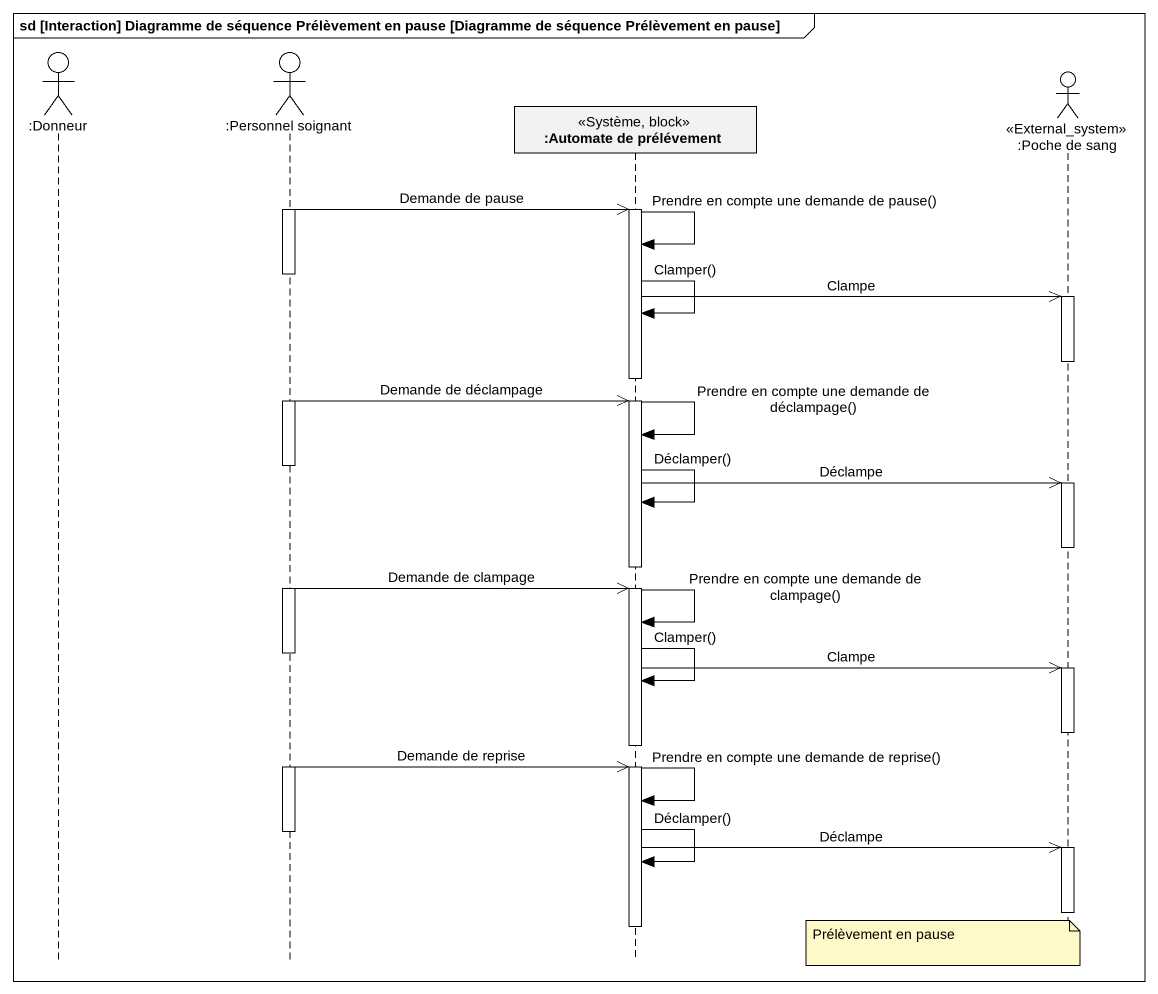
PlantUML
@startuml
mainframe sd [Interaction] Diagramme de séquence Prélèvement en pause [Diagramme de séquence Prélèvement en pause]
hide footbox
actor ":Donneur" as Donneur
actor ":Personnel soignant" as Personnel_soignant
participant ":Automate de prélévement" as Automate_de_prélévement <<Système, block>>
actor ":Poche de sang" as Poche_de_sang <<External_system>>

activate Personnel_soignant
Personnel_soignant ->> Automate_de_prélévement : Demande de pause
activate Automate_de_prélévement
Automate_de_prélévement -> Automate_de_prélévement : Prendre en compte une demande de pause()
deactivate Personnel_soignant
Automate_de_prélévement ->> Poche_de_sang : Clampe
activate Poche_de_sang
Automate_de_prélévement -> Automate_de_prélévement : Clamper()
deactivate Poche_de_sang
deactivate Automate_de_prélévement
activate Personnel_soignant
Personnel_soignant ->> Automate_de_prélévement : Demande de déclampage
activate Automate_de_prélévement
Automate_de_prélévement -> Automate_de_prélévement : Prendre en compte une demande de déclampage()
deactivate Personnel_soignant
Automate_de_prélévement ->> Poche_de_sang : Déclampe
activate Poche_de_sang
Automate_de_prélévement -> Automate_de_prélévement : Déclamper()
deactivate Poche_de_sang
deactivate Automate_de_prélévement
activate Personnel_soignant
Personnel_soignant ->> Automate_de_prélévement : Demande de clampage
activate Automate_de_prélévement
Automate_de_prélévement -> Automate_de_prélévement : Prendre en compte une demande de clampage()
deactivate Personnel_soignant
Automate_de_prélévement ->> Poche_de_sang : Clampe
activate Poche_de_sang
Automate_de_prélévement -> Automate_de_prélévement : Clamper()
deactivate Poche_de_sang
deactivate Automate_de_prélévement
activate Personnel_soignant
Personnel_soignant ->> Automate_de_prélévement : Demande de reprise
activate Automate_de_prélévement
Automate_de_prélévement -> Automate_de_prélévement : Prendre en compte une demande de reprise()
deactivate Personnel_soignant
Automate_de_prélévement ->> Poche_de_sang : Déclampe
activate Poche_de_sang
Automate_de_prélévement -> Automate_de_prélévement : Déclamper()
deactivate Poche_de_sang
deactivate Automate_de_prélévement
note over Poche_de_sang : Prélèvement en pause
@enduml
